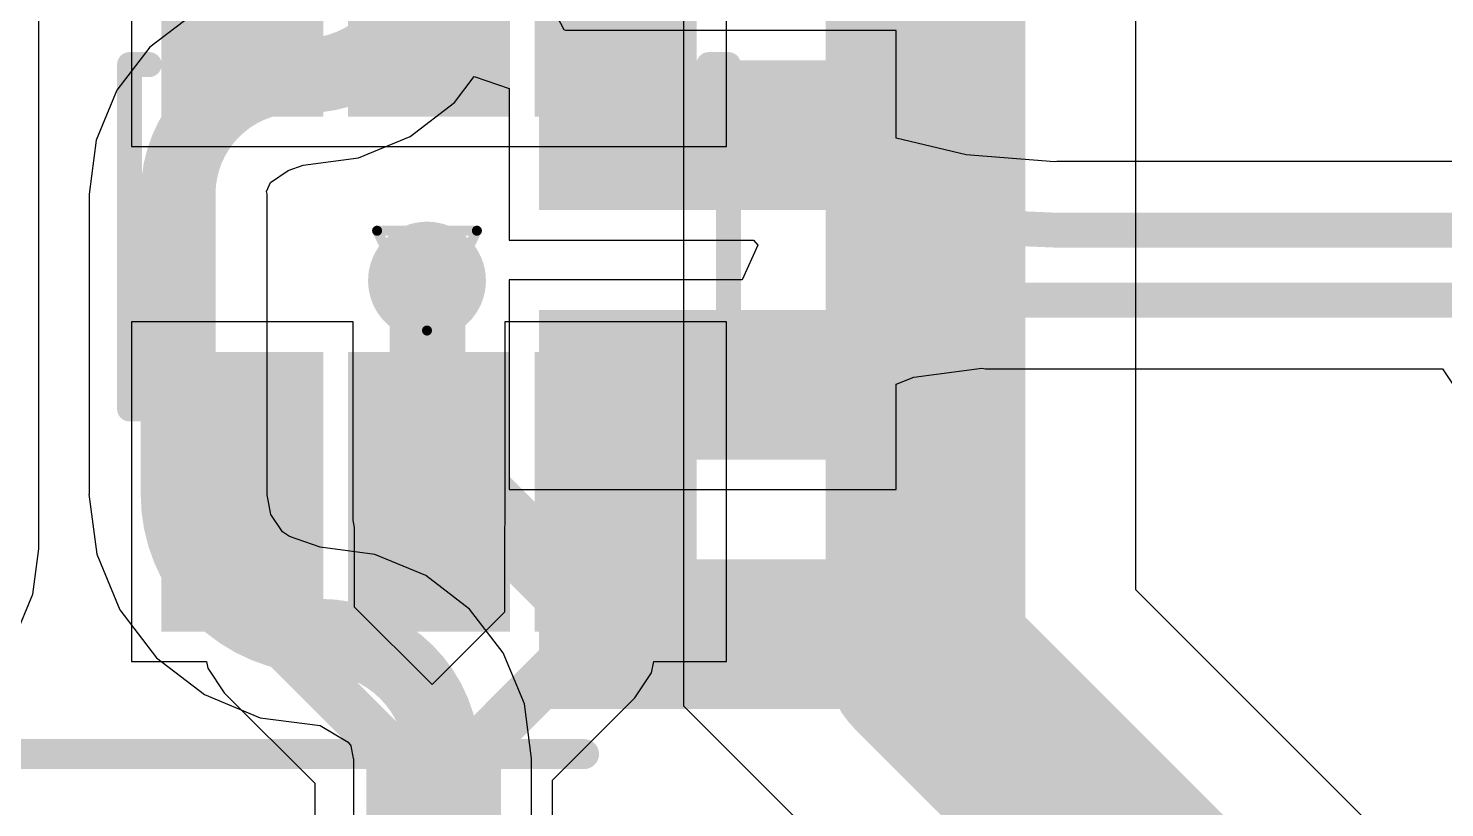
# Model space of a CAD drawing. Header units: inches. Extents: x 0 to 5359, y 0 to 5098.
# Drawn here: x 28.44 to 35.65, y 48.25 to 52.22 of the extents above; entities that cross this region are included whole.
import ezdxf

# ---------------------------------------------------------------- set-up
doc = ezdxf.new("R2010")
doc.units = ezdxf.units.IN
for name, color, linetype in [('Bottom Layer', 5, 'Continuous'), ('Bottom Overlay', 54, 'Continuous'), ('Bottom Paste', 16, 'Continuous'), ('Bottom Solder', 6, 'Continuous'), ('Drill Drawing', 1, 'Continuous'), ('Layer 1', 16, 'Continuous'), ('Layer 2', 76, 'Continuous'), ('Top Layer', 1, 'Continuous'), ('Top Overlay', 2, 'Continuous'), ('Top Paste', 8, 'Continuous'), ('Top Solder', 216, 'Continuous'), ('Via Holes', 16, 'Continuous')]:
    doc.layers.add(name, color=color, linetype=linetype)

# ---------------------------------------------------------------- blocks, each defined once
blk = doc.blocks.new('SOT_23_6_B_3')
at = {"layer": 'Bottom Layer'}
for points in [[(-1.91999743, 1.26000002), (-0.69999733, 1.26000002), (-0.69999733, 0.64000126), (-1.91999743, 0.64000126)], [(0.70000241, 1.26000002), (1.92000251, 1.26000002), (1.92000251, 0.64000126), (0.70000241, 0.64000126)], [(-1.91999743, 0.30999938), (-0.69999733, 0.30999938), (-0.69999733, -0.30999938), (-1.91999743, -0.30999938)], [(0.70000241, 0.30999938), (1.92000251, 0.30999938), (1.92000251, -0.30999938), (0.70000241, -0.30999938)], [(-1.91999743, -0.64000126), (-0.69999733, -0.64000126), (-0.69999733, -1.26000002), (-1.91999743, -1.26000002)], [(0.70000241, -0.64000126), (1.92000251, -0.64000126), (1.92000251, -1.26000002), (0.70000241, -1.26000002)]]:
    blk.add_hatch(color=5, dxfattribs=at).paths.add_polyline_path(points)
at = {"layer": 'Bottom Paste'}
for points in [[(-1.91999743, 1.26000002), (-0.69999733, 1.26000002), (-0.69999733, 0.64000126), (-1.91999743, 0.64000126)], [(0.70000241, 1.26000002), (1.92000251, 1.26000002), (1.92000251, 0.64000126), (0.70000241, 0.64000126)], [(-1.91999743, 0.30999938), (-0.69999733, 0.30999938), (-0.69999733, -0.30999938), (-1.91999743, -0.30999938)], [(0.70000241, 0.30999938), (1.92000251, 0.30999938), (1.92000251, -0.30999938), (0.70000241, -0.30999938)], [(-1.91999743, -0.64000126), (-0.69999733, -0.64000126), (-0.69999733, -1.26000002), (-1.91999743, -1.26000002)], [(0.70000241, -0.64000126), (1.92000251, -0.64000126), (1.92000251, -1.26000002), (0.70000241, -1.26000002)]]:
    blk.add_hatch(color=16, dxfattribs=at).paths.add_polyline_path(points)
at = {"layer": 'Bottom Solder'}
for points in [[(-2.02159743, 1.36160002), (-0.59839733, 1.36160002), (-0.59839733, 0.53840126), (-2.02159743, 0.53840126)], [(0.5984024099999999, 1.36160002), (2.02160251, 1.36160002), (2.02160251, 0.53840126), (0.5984024099999999, 0.53840126)], [(-2.02159743, 0.41159938), (-0.59839733, 0.41159938), (-0.59839733, -0.41159938), (-2.02159743, -0.41159938)], [(0.5984024099999999, 0.41159938), (2.02160251, 0.41159938), (2.02160251, -0.41159938), (0.5984024099999999, -0.41159938)], [(-2.02159743, -0.53840126), (-0.59839733, -0.53840126), (-0.59839733, -1.36160002), (-2.02159743, -1.36160002)], [(0.5984024099999999, -0.53840126), (2.02160251, -0.53840126), (2.02160251, -1.36160002), (0.5984024099999999, -1.36160002)]]:
    blk.add_hatch(color=6, dxfattribs=at).paths.add_polyline_path(points)
at = {"layer": 'Bottom Overlay'}
for points in [[(-0.889, 1.524, 0.127, 0.127, 0), (-0.889, 1.4240002, 0.127, 0.127, 0)], [(-0.889, 1.524, 0.127, 0.127, 0), (0.8636, 1.524, 0.127, 0.127, 0)], [(0.8636, 1.524, 0.127, 0.127, 0), (0.8636, 1.4240002, 0.127, 0.127, 0)], [(-2.1844, -0.8382, 0.127, 0.127, 0), (-2.1844, -1.0922, 0.127, 0.127, 0)], [(-2.1844, -0.8382, 0.127, 0.127, 0), (-2.0574, -0.9652, 0.127, 0.127, 0)], [(-2.0574, -0.9652, 0.127, 0.127, 0), (-2.1844, -1.0922, 0.127, 0.127, 0)], [(-0.889, -1.4240002, 0.127, 0.127, 0), (-0.889, -1.524, 0.127, 0.127, 0)], [(0.8636, -1.4240002, 0.127, 0.127, 0), (0.8636, -1.524, 0.127, 0.127, 0)], [(-0.889, -1.524, 0.127, 0.127, 0), (0.8636, -1.524, 0.127, 0.127, 0)]]:
    blk.add_lwpolyline(points, format="xyseb", dxfattribs=at)
for points in [[(-0.9207499999999998, 1.524, 0.0635, 0.0635, 1), (-0.85725, 1.524, 0.0635, 0.0635, 1)], [(-0.9207499999999998, 1.524, 0.0635, 0.0635, 1), (-0.85725, 1.524, 0.0635, 0.0635, 1)], [(0.83185, 1.524, 0.0635, 0.0635, 1), (0.8953499999999999, 1.524, 0.0635, 0.0635, 1)], [(0.83185, 1.524, 0.0635, 0.0635, 1), (0.8953499999999999, 1.524, 0.0635, 0.0635, 1)], [(-0.9207499999999998, 1.4240002, 0.0635, 0.0635, 1), (-0.85725, 1.4240002, 0.0635, 0.0635, 1)], [(0.83185, 1.4240002, 0.0635, 0.0635, 1), (0.8953499999999999, 1.4240002, 0.0635, 0.0635, 1)], [(-2.21615, -0.8382, 0.0635, 0.0635, 1), (-2.15265, -0.8382, 0.0635, 0.0635, 1)], [(-2.21615, -0.8382, 0.0635, 0.0635, 1), (-2.15265, -0.8382, 0.0635, 0.0635, 1)], [(-2.08915, -0.9652, 0.0635, 0.0635, 1), (-2.02565, -0.9652, 0.0635, 0.0635, 1)], [(-2.08915, -0.9652, 0.0635, 0.0635, 1), (-2.02565, -0.9652, 0.0635, 0.0635, 1)], [(-2.21615, -1.0922, 0.0635, 0.0635, 1), (-2.15265, -1.0922, 0.0635, 0.0635, 1)], [(-2.21615, -1.0922, 0.0635, 0.0635, 1), (-2.15265, -1.0922, 0.0635, 0.0635, 1)], [(-0.9207499999999998, -1.4240002, 0.0635, 0.0635, 1), (-0.85725, -1.4240002, 0.0635, 0.0635, 1)], [(0.83185, -1.4240002, 0.0635, 0.0635, 1), (0.8953499999999999, -1.4240002, 0.0635, 0.0635, 1)], [(-0.9207499999999998, -1.524, 0.0635, 0.0635, 1), (-0.85725, -1.524, 0.0635, 0.0635, 1)], [(-0.9207499999999998, -1.524, 0.0635, 0.0635, 1), (-0.85725, -1.524, 0.0635, 0.0635, 1)], [(0.83185, -1.524, 0.0635, 0.0635, 1), (0.8953499999999999, -1.524, 0.0635, 0.0635, 1)], [(0.83185, -1.524, 0.0635, 0.0635, 1), (0.8953499999999999, -1.524, 0.0635, 0.0635, 1)]]:
    blk.add_lwpolyline(points, format="xyseb", close=True, dxfattribs=at)
blk = doc.blocks.new('SOP_16_37')
at = {"layer": 'Top Layer'}
for points in [[(-3.45560142, 4.72439746), (-1.99390254, 4.72439746), (-1.99390254, 4.16559746), (-3.45560142, 4.16559746)], [(-3.45560142, 3.4544), (-1.99390254, 3.4544), (-1.99390254, 2.8956), (-3.45560142, 2.8956)], [(-3.45560396, 2.1844), (-1.99390508, 2.1844), (-1.99390508, 1.6256), (-3.45560396, 1.6256)]]:
    blk.add_hatch(color=1, dxfattribs=at).paths.add_polyline_path(points)
at = {"layer": 'Top Paste'}
for points in [[(-3.45560142, 4.72439746), (-1.99390254, 4.72439746), (-1.99390254, 4.16559746), (-3.45560142, 4.16559746)], [(-3.45560142, 3.4544), (-1.99390254, 3.4544), (-1.99390254, 2.8956), (-3.45560142, 2.8956)], [(-3.45560396, 2.1844), (-1.99390508, 2.1844), (-1.99390508, 1.6256), (-3.45560396, 1.6256)]]:
    blk.add_hatch(color=8, dxfattribs=at).paths.add_polyline_path(points)
at = {"layer": 'Top Solder'}
for points in [[(-3.55720142, 4.82599746), (-1.89230254, 4.82599746), (-1.89230254, 4.06399746), (-3.55720142, 4.06399746)], [(-3.55720142, 3.556), (-1.89230254, 3.556), (-1.89230254, 2.794), (-3.55720142, 2.794)], [(-3.557203959999999, 2.286), (-1.89230508, 2.286), (-1.89230508, 1.524), (-3.557203959999999, 1.524)]]:
    blk.add_hatch(color=216, dxfattribs=at).paths.add_polyline_path(points)
at = {"layer": 'Top Overlay'}
for points in [[(2.1209, 5.0546, 0.1524, 0.1524, 0), (-2.1209, 5.0546, 0.1524, 0.1524, 0)], [(-3.7846, 4.571999999999999, 0.127, 0.127, 0), (-3.78460254, 4.318000000000001, 0.127, 0.127, 0)], [(-3.6576, 4.444999999999999, 0.127, 0.127, 0), (-3.7846, 4.571999999999999, 0.127, 0.127, 0)], [(-3.6576, 4.444999999999999, 0.127, 0.127, 0), (-3.78460254, 4.318000000000001, 0.127, 0.127, 0)]]:
    blk.add_lwpolyline(points, format="xyseb", dxfattribs=at)
for points in [[(-2.159, 5.0546, 0.0762, 0.0762, 1), (-2.0828, 5.0546, 0.0762, 0.0762, 1)], [(-3.816349999999999, 4.571999999999999, 0.0635, 0.0635, 1), (-3.75285, 4.571999999999999, 0.0635, 0.0635, 1)], [(-3.816349999999999, 4.571999999999999, 0.0635, 0.0635, 1), (-3.75285, 4.571999999999999, 0.0635, 0.0635, 1)], [(-3.68935, 4.444999999999999, 0.0635, 0.0635, 1), (-3.625849999999999, 4.444999999999999, 0.0635, 0.0635, 1)], [(-3.68935, 4.444999999999999, 0.0635, 0.0635, 1), (-3.625849999999999, 4.444999999999999, 0.0635, 0.0635, 1)], [(-3.81635254, 4.318000000000001, 0.0635, 0.0635, 1), (-3.75285254, 4.318000000000001, 0.0635, 0.0635, 1)], [(-3.81635254, 4.318000000000001, 0.0635, 0.0635, 1), (-3.75285254, 4.318000000000001, 0.0635, 0.0635, 1)]]:
    blk.add_lwpolyline(points, format="xyseb", close=True, dxfattribs=at)

msp = doc.modelspace()

# ---------------------------------------------------------------- hatches: boundary and pattern name
at = {"layer": 'Bottom Layer'}
h = msp.add_hatch(color=5, dxfattribs=at)
edge = h.paths.add_edge_path()
edge.add_arc((30.46979936, 50.93431012), 0.2999994, 0, 360)
at = {"layer": 'Layer 1'}
h = msp.add_hatch(color=16, dxfattribs=at)
edge = h.paths.add_edge_path()
edge.add_arc((30.46979936, 50.93431012), 0.2999994, 0, 360)
at = {"layer": 'Layer 2'}
h = msp.add_hatch(color=76, dxfattribs=at)
edge = h.paths.add_edge_path()
edge.add_arc((30.46979936, 50.93431012), 0.2999994, 0, 360)
at = {"layer": 'Top Layer'}
h = msp.add_hatch(color=1, dxfattribs=at)
edge = h.paths.add_edge_path()
edge.add_arc((30.46979936, 50.93431012), 0.2999994, 0, 360)
at = {"layer": 'Via Holes'}
h = msp.add_hatch(color=7, dxfattribs=at)
edge = h.paths.add_edge_path()
edge.add_arc((30.46979936, 50.93431012), 0.1499997, 0, 360)

# ---------------------------------------------------------------- linework, layer by layer
at = {"layer": 'Bottom Layer'}
for p, q in [((28.96599998, 53.34419862), (28.96599998, 51.61620105999999)), ((31.99400002, 51.61620105999999), (31.99400002, 53.34419862)), ((28.96599998, 51.61620105999999), (31.99400002, 51.61620105999999)), ((30.09399874, 50.72419877999999), (28.96599998, 50.72419877999999)), ((28.96599998, 50.72419877999999), (28.96599998, 48.99620122)), ((30.09399874, 49.71472911999999), (30.09399874, 50.72419877999999)), ((31.99400002, 50.72419877999999), (30.86600126, 50.72419877999999)), ((30.86600126, 50.72419877999999), (30.86600126, 49.690528)), ((31.99400002, 48.99620122), (31.99400002, 50.72419877999999)), ((30.1014638, 49.67720061999999), (30.09399874, 49.71472911999999)), ((30.1014638, 49.2723424), (30.1014638, 49.67720061999999)), ((30.86600126, 49.690528), (30.86454584, 49.68321026)), ((30.86454584, 49.68321026), (30.86454584, 49.24728529999999)), ((30.49553464, 48.87827156), (30.1014638, 49.2723424)), ((30.86454584, 49.24728529999999), (30.49553464, 48.87827156)), ((28.96599998, 48.99620122), (29.34745464, 48.99620122)), ((29.34745464, 48.99620122), (29.35410436, 48.96277736)), ((29.35410436, 48.96277736), (29.43831298, 48.83675018)), ((31.61190528, 48.93771518), (31.62353848, 48.99620122)), ((31.62353848, 48.99620122), (31.99400002, 48.99620122)), ((31.52769666, 48.811688), (31.61190528, 48.93771518)), ((29.43831298, 48.83675018), (29.89902326, 48.37603736)), ((31.10775338, 48.39174726), (31.52769666, 48.811688)), ((29.89902326, 48.37603736), (29.89902326, 47.34941)), ((31.10775338, 47.42237658), (31.10775338, 48.39174726))]:
    msp.add_line(p, q, dxfattribs=at)
for points in [[(30.46979936, 50.93431012, 0.3809999999999999, 0.3809999999999999, 0), (30.47489968, 50.9292098, 0.3809999999999999, 0.3809999999999999, 0)], [(30.47489968, 49.86530032, 0.3809999999999999, 0.3809999999999999, 0), (30.47489968, 50.9292098, 0.3809999999999999, 0.3809999999999999, 0)], [(30.47489968, 49.86530032, 0.3809999999999999, 0.3809999999999999, 0), (30.48, 49.8602, 0.3809999999999999, 0.3809999999999999, 0)], [(29.52999936, 49.8602, 0.254, 0.254, 0), (29.71299874, 49.67720061999999, 0.254, 0.254, 0)], [(31.2530109, 49.68321026, 0.254, 0.254, 0), (31.43000064, 49.8602, 0.254, 0.254, 0)], [(29.71299874, 49.11143594, 0.254, 0.254, 0), (29.71299874, 49.67720061999999, 0.254, 0.254, 0)], [(31.2530109, 49.0863763, 0.254, 0.254, 0), (31.2530109, 49.68321026, 0.254, 0.254, 0)], [(29.71299874, 49.11143594, 0.254, 0.254, 0), (30.28748832, 48.53694635999999, 0.254, 0.254, 0)], [(30.71928832, 48.55265372, 0.254, 0.254, 0), (31.2530109, 49.0863763, 0.254, 0.254, 0)], [(30.28748832, 47.188501, 0.254, 0.254, 0), (30.28748832, 48.53694635999999, 0.254, 0.254, 0)], [(30.71928832, 47.26147012, 0.254, 0.254, 0), (30.71928832, 48.55265372, 0.254, 0.254, 0)]]:
    msp.add_lwpolyline(points, format="xyseb", dxfattribs=at)
for points in [[(30.37454936, 50.93431012, 0.1905, 0.1905, 1), (30.56504936, 50.93431012, 0.1905, 0.1905, 1)], [(30.37964968, 50.9292098, 0.1905, 0.1905, 1), (30.57014968, 50.9292098, 0.1905, 0.1905, 1)], [(30.37964968, 50.9292098, 0.1905, 0.1905, 1), (30.57014968, 50.9292098, 0.1905, 0.1905, 1)], [(30.37964968, 49.86530032, 0.1905, 0.1905, 1), (30.57014968, 49.86530032, 0.1905, 0.1905, 1)], [(30.37964968, 49.86530032, 0.1905, 0.1905, 1), (30.57014968, 49.86530032, 0.1905, 0.1905, 1)], [(30.38475, 49.8602, 0.1905, 0.1905, 1), (30.57525, 49.8602, 0.1905, 0.1905, 1)], [(29.46649936, 49.8602, 0.127, 0.127, 1), (29.59349936, 49.8602, 0.127, 0.127, 1)], [(31.36650064, 49.8602, 0.127, 0.127, 1), (31.49350064, 49.8602, 0.127, 0.127, 1)], [(29.64949874, 49.67720061999999, 0.127, 0.127, 1), (29.77649874, 49.67720061999999, 0.127, 0.127, 1)], [(29.64949874, 49.67720061999999, 0.127, 0.127, 1), (29.77649874, 49.67720061999999, 0.127, 0.127, 1)], [(31.1895109, 49.68321026, 0.127, 0.127, 1), (31.3165109, 49.68321026, 0.127, 0.127, 1)], [(31.1895109, 49.68321026, 0.127, 0.127, 1), (31.3165109, 49.68321026, 0.127, 0.127, 1)], [(29.64949874, 49.11143594, 0.127, 0.127, 1), (29.77649874, 49.11143594, 0.127, 0.127, 1)], [(29.64949874, 49.11143594, 0.127, 0.127, 1), (29.77649874, 49.11143594, 0.127, 0.127, 1)], [(31.1895109, 49.0863763, 0.127, 0.127, 1), (31.3165109, 49.0863763, 0.127, 0.127, 1)], [(31.1895109, 49.0863763, 0.127, 0.127, 1), (31.3165109, 49.0863763, 0.127, 0.127, 1)], [(30.22398832, 48.53694635999999, 0.127, 0.127, 1), (30.35098832, 48.53694635999999, 0.127, 0.127, 1)], [(30.22398832, 48.53694635999999, 0.127, 0.127, 1), (30.35098832, 48.53694635999999, 0.127, 0.127, 1)], [(30.65578832, 48.55265372, 0.127, 0.127, 1), (30.78278831999999, 48.55265372, 0.127, 0.127, 1)], [(30.65578832, 48.55265372, 0.127, 0.127, 1), (30.78278831999999, 48.55265372, 0.127, 0.127, 1)]]:
    msp.add_lwpolyline(points, format="xyseb", close=True, dxfattribs=at)
at = {"layer": 'Drill Drawing'}
for points in [[(30.21579936, 51.18831011999999, 0.0508, 0.0508, 0), (30.72379936, 51.18831011999999, 0.0508, 0.0508, 0)], [(30.21579936, 51.18831011999999, 0.0508, 0.0508, 0), (30.46979936, 50.68031012, 0.0508, 0.0508, 0)], [(30.46979936, 50.68031012, 0.0508, 0.0508, 0), (30.72379936, 51.18831011999999, 0.0508, 0.0508, 0)]]:
    msp.add_lwpolyline(points, format="xyseb", dxfattribs=at)
for points in [[(30.20309936, 51.18831011999999, 0.0254, 0.0254, 1), (30.22849936, 51.18831011999999, 0.0254, 0.0254, 1)], [(30.20309936, 51.18831011999999, 0.0254, 0.0254, 1), (30.22849936, 51.18831011999999, 0.0254, 0.0254, 1)], [(30.71109936, 51.18831011999999, 0.0254, 0.0254, 1), (30.73649936, 51.18831011999999, 0.0254, 0.0254, 1)], [(30.71109936, 51.18831011999999, 0.0254, 0.0254, 1), (30.73649936, 51.18831011999999, 0.0254, 0.0254, 1)], [(30.45709936, 50.68031012, 0.0254, 0.0254, 1), (30.48249935999999, 50.68031012, 0.0254, 0.0254, 1)], [(30.45709936, 50.68031012, 0.0254, 0.0254, 1), (30.48249935999999, 50.68031012, 0.0254, 0.0254, 1)]]:
    msp.add_lwpolyline(points, format="xyseb", close=True, dxfattribs=at)
at = {"layer": 'Layer 2'}
for p, q in [((31.77539999999999, 59.53759999999999), (31.77539999999999, 48.77102259999999)), ((34.07823512, 49.36076488), (34.07823512, 53.46904723999999)), ((37.90196636, 45.53703364), (34.07823512, 49.36076488)), ((31.77539999999999, 48.77102259999999), (36.98493999999999, 43.5614826))]:
    msp.add_line(p, q, dxfattribs=at)
for points in [[(33.00664722, 49.01175872, 1.016, 1.016, 0), (33.00664722, 77.08224614, 1.016, 1.016, 0)], [(33.00664722, 49.01175872, 1.016, 1.016, 0), (37.4988074, 44.51959854, 1.016, 1.016, 0)]]:
    msp.add_lwpolyline(points, format="xyseb", dxfattribs=at)
msp.add_lwpolyline([(32.75264722, 49.01175872, 0.508, 0.508, 1), (33.26064722, 49.01175872, 0.508, 0.508, 1)], format="xyseb", close=True, dxfattribs=at)
msp.add_lwpolyline([(32.75264722, 49.01175872, 0.508, 0.508, 1), (33.26064722, 49.01175872, 0.508, 0.508, 1)], format="xyseb", close=True, dxfattribs=at)
at = {"layer": 'Top Layer'}
for p, q in [((28.49480712, 49.57100576), (28.49480712, 52.94444325999999)), ((31.16863718, 52.21148561999999), (31.0760745, 52.38564326)), ((29.27749288, 52.28946362), (29.05881412, 52.12166614)), ((31.1764045, 52.20784326), (31.16863718, 52.21148561999999)), ((32.85800388, 52.20784326), (31.1764045, 52.20784326)), ((32.85800388, 51.65910419999999), (32.85800388, 52.20784326)), ((29.05881412, 52.12166614), (28.89101664, 51.90298738)), ((28.89101664, 51.90298738), (28.78553552, 51.64833205999999)), ((30.60989306, 51.84148889999999), (30.71050499999999, 51.97260624)), ((30.71050499999999, 51.97260624), (30.888305, 51.91225076)), ((30.888305, 51.91225076), (30.888305, 51.14104325999999)), ((30.38439693999999, 51.66845901999999), (30.60989306, 51.84148889999999)), ((28.78553552, 51.64833205999999), (28.74955642, 51.37505599999999)), ((30.12179904, 51.55968606), (30.38439693999999, 51.66845901999999)), ((33.2134083, 51.57377798), (32.85800388, 51.65910419999999)), ((29.83999874, 51.52258428), (30.12179904, 51.55968606)), ((33.66438022, 51.53828656), (33.2134083, 51.57377798)), ((29.67266608, 51.43380366), (29.76300118, 51.4941058)), ((29.76300118, 51.4941058), (29.83999874, 51.52258428)), ((33.67569083999999, 51.54056748), (33.66438022, 51.53828656)), ((33.6766408, 51.54057002), (33.67569083999999, 51.54056748)), ((33.6771107, 51.54047858), (33.6766408, 51.54057002)), ((33.67757552, 51.54057002), (33.6771107, 51.54047858)), ((45.74975102, 51.54057002), (33.67757552, 51.54057002)), ((29.6537126, 51.3880481), (29.67266608, 51.43380366)), ((28.74955642, 51.37505599999999), (28.74988154, 51.37505599999999)), ((28.74988154, 51.37505599999999), (28.74988408, 51.37504076)), ((28.74988408, 51.37504076), (28.74988408, 49.84679895999999)), ((29.65629832, 51.37505346), (29.6537126, 51.3880481)), ((29.65629832, 49.84679895999999), (29.65629832, 51.37505346)), ((30.888305, 51.14104325999999), (32.13156896, 51.14104325999999)), ((32.15418004, 51.11564325999999), (32.07441387999999, 50.93784325999999)), ((32.13156896, 51.14104325999999), (32.15418004, 51.11564325999999)), ((32.07441387999999, 50.93784325999999), (30.88830246, 50.93784325999999)), ((30.88830246, 50.93784325999999), (30.88830246, 49.87104325999999)), ((32.9469369, 50.4437904), (33.29330146, 50.48938848)), ((33.29330146, 50.48938848), (33.3116809, 50.48573342)), ((33.3116809, 50.48573342), (35.63770622, 50.48573342)), ((35.63770622, 50.48573342), (35.73648682, 50.3378978)), ((32.85800134, 50.40695278), (32.9469369, 50.4437904)), ((32.85800134, 49.87104325999999), (32.85800134, 50.40695278)), ((28.74988408, 49.84679895999999), (28.7485201, 49.84679895999999)), ((28.7485201, 49.84679895999999), (28.78862924, 49.54213866)), ((29.65569634, 49.8437662), (29.65629832, 49.84679895999999)), ((29.67568614, 49.74326602), (29.65569634, 49.8437662)), ((30.88830246, 49.87104325999999), (32.85800134, 49.87104325999999)), ((29.7343322, 49.65549378), (29.67568614, 49.74326602)), ((29.77006238, 49.63162032), (29.7343322, 49.65549378)), ((29.92563738, 49.57796536), (29.77006238, 49.63162032)), ((28.46316126, 49.33834175999999), (28.4918023, 49.55590038)), ((28.4918023, 49.55590038), (28.49480712, 49.57100576)), ((28.78862924, 49.54213866), (28.90622362, 49.25824032)), ((29.92563992, 49.57796282), (29.92563738, 49.57796536)), ((30.20424744, 49.54128267999999), (29.92563992, 49.57796282)), ((30.463871, 49.43374416), (30.20424744, 49.54128267999999)), ((30.68681696, 49.26267262), (30.463871, 49.43374416)), ((28.37335448, 49.12153244), (28.46316126, 49.33834175999999)), ((28.90622362, 49.25824032), (29.09328954, 49.01445112)), ((30.8578885, 49.0397292), (30.68681696, 49.26267262)), ((30.96542702, 48.7801031), (30.8578885, 49.0397292)), ((29.09328954, 49.01445112), (29.33707874, 48.8273852)), ((29.33707874, 48.8273852), (29.62097708, 48.70979081999999)), ((31.00210716, 48.50149304), (30.96542702, 48.7801031)), ((29.62097708, 48.70979081999999), (29.92563484, 48.66968168)), ((29.92563484, 48.66968168), (29.92563484, 48.66967914)), ((29.92563484, 48.66967914), (30.06858858, 48.58554925999999)), ((30.06858858, 48.58554925999999), (30.08159084, 48.56609032)), ((30.08159084, 48.56609032), (30.0944407, 48.50149304)), ((30.0944407, 48.50149304), (30.09519, 48.50149304)), ((30.09519, 48.50149304), (30.09519, 46.75842312)), ((31.00160424, 46.75842312), (31.00160424, 48.50149304)), ((31.00160424, 48.50149304), (31.00210716, 48.50149304))]:
    msp.add_line(p, q, dxfattribs=at)
for points in [[(30.47498096, 52.61138322, 0.3809999999999999, 0.3809999999999999, -0.4142135623730951), (29.83999874, 51.976401, 0.3809999999999999, 0.3809999999999999, 0)], [(29.20308866, 51.37505346, 0.3809999999999999, 0.3809999999999999, -0.4311317554308212), (29.8399962, 51.97639846, 0.3809999999999999, 0.3809999999999999, 0)], [(31.87315444, 51.67444326, 0.1778, 0.1778, 0), (32.31623712, 51.48394326, 0.1778, 0.1778, 0)], [(29.2030912, 49.84679895999999, 0.3809999999999999, 0.3809999999999999, 0), (29.2030912, 51.37505346, 0.3809999999999999, 0.3809999999999999, 0)], [(33.67662556, 51.19094918, 0.1778, 0.1778, -0.1067230986824417), (32.31623712, 51.48394326, 0.1778, 0.1778, 0)], [(33.67662556, 51.19094918, 0.1778, 0.1778, 0), (33.67757552, 51.19095172, 0.1778, 0.1778, 0)], [(33.67757552, 51.19095172, 0.1778, 0.1778, 0), (45.89456912, 51.19095172, 0.1778, 0.1778, 0)], [(30.46979936, 50.0863489, 0.3809999999999999, 0.3809999999999999, 0), (30.46979936, 50.93431012, 0.3809999999999999, 0.3809999999999999, 0)], [(32.42568825999999, 50.59494325999999, 0.1778, 0.1778, -0.1332627034590617), (33.3116809, 50.83535172, 0.1778, 0.1778, 0)], [(33.3116809, 50.83535172, 0.1778, 0.1778, 0), (46.10436804, 50.83535172, 0.1778, 0.1778, 0)], [(31.8731519, 50.40444326, 0.1778, 0.1778, 0), (32.42568825999999, 50.59494325999999, 0.1778, 0.1778, 0)], [(30.46979936, 50.0863489, 0.3809999999999999, 0.3809999999999999, 0), (31.42170246, 49.13444579999999, 0.3809999999999999, 0.3809999999999999, 0)], [(29.92563738, 49.12425278, 0.3809999999999999, 0.3809999999999999, -0.4142135623730951), (29.2030912, 49.84679895999999, 0.3809999999999999, 0.3809999999999999, 0)], [(29.92563738, 49.12425278, 0.3809999999999999, 0.3809999999999999, -0.4142135623730951), (30.54839712, 48.50149304, 0.3809999999999999, 0.3809999999999999, 0)], [(31.42170246, 49.13444579999999, 0.3809999999999999, 0.3809999999999999, 0), (31.8731519, 49.13444579999999, 0.3809999999999999, 0.3809999999999999, 0)], [(30.54839712, 46.1494378, 0.3809999999999999, 0.3809999999999999, 0), (30.54839712, 48.50149304, 0.3809999999999999, 0.3809999999999999, 0)]]:
    msp.add_lwpolyline(points, format="xyseb", dxfattribs=at)
for points in [[(29.74474619999999, 51.97639846, 0.1905, 0.1905, 1), (29.9352462, 51.97639846, 0.1905, 0.1905, 1)], [(29.74474874, 51.976401, 0.1905, 0.1905, 1), (29.93524874, 51.976401, 0.1905, 0.1905, 1)], [(31.82870444, 51.67444326, 0.08889999999999999, 0.08889999999999999, 1), (31.91760444, 51.67444326, 0.08889999999999999, 0.08889999999999999, 1)], [(29.10783866, 51.37505346, 0.1905, 0.1905, 1), (29.29833866, 51.37505346, 0.1905, 0.1905, 1)], [(29.1078412, 51.37505346, 0.1905, 0.1905, 1), (29.2983412, 51.37505346, 0.1905, 0.1905, 1)], [(32.27178712, 51.48394326, 0.08889999999999999, 0.08889999999999999, 1), (32.36068711999999, 51.48394326, 0.08889999999999999, 0.08889999999999999, 1)], [(32.27178712, 51.48394326, 0.08889999999999999, 0.08889999999999999, 1), (32.36068711999999, 51.48394326, 0.08889999999999999, 0.08889999999999999, 1)], [(33.63217556, 51.19094918, 0.08889999999999999, 0.08889999999999999, 1), (33.72107556, 51.19094918, 0.08889999999999999, 0.08889999999999999, 1)], [(33.63217556, 51.19094918, 0.08889999999999999, 0.08889999999999999, 1), (33.72107556, 51.19094918, 0.08889999999999999, 0.08889999999999999, 1)], [(33.63312552, 51.19095172, 0.08889999999999999, 0.08889999999999999, 1), (33.72202552, 51.19095172, 0.08889999999999999, 0.08889999999999999, 1)], [(33.63312552, 51.19095172, 0.08889999999999999, 0.08889999999999999, 1), (33.72202552, 51.19095172, 0.08889999999999999, 0.08889999999999999, 1)], [(30.37454936, 50.93431012, 0.1905, 0.1905, 1), (30.56504936, 50.93431012, 0.1905, 0.1905, 1)], [(33.2672309, 50.83535172, 0.08889999999999999, 0.08889999999999999, 1), (33.3561309, 50.83535172, 0.08889999999999999, 0.08889999999999999, 1)], [(33.2672309, 50.83535172, 0.08889999999999999, 0.08889999999999999, 1), (33.3561309, 50.83535172, 0.08889999999999999, 0.08889999999999999, 1)], [(32.38123826, 50.59494325999999, 0.08889999999999999, 0.08889999999999999, 1), (32.47013826, 50.59494325999999, 0.08889999999999999, 0.08889999999999999, 1)], [(32.38123826, 50.59494325999999, 0.08889999999999999, 0.08889999999999999, 1), (32.47013826, 50.59494325999999, 0.08889999999999999, 0.08889999999999999, 1)], [(31.8287019, 50.40444326, 0.08889999999999999, 0.08889999999999999, 1), (31.9176019, 50.40444326, 0.08889999999999999, 0.08889999999999999, 1)], [(30.37454936, 50.0863489, 0.1905, 0.1905, 1), (30.56504936, 50.0863489, 0.1905, 0.1905, 1)], [(30.37454936, 50.0863489, 0.1905, 0.1905, 1), (30.56504936, 50.0863489, 0.1905, 0.1905, 1)], [(29.1078412, 49.84679895999999, 0.1905, 0.1905, 1), (29.2983412, 49.84679895999999, 0.1905, 0.1905, 1)], [(29.1078412, 49.84679895999999, 0.1905, 0.1905, 1), (29.2983412, 49.84679895999999, 0.1905, 0.1905, 1)], [(29.83038738, 49.12425278, 0.1905, 0.1905, 1), (30.02088738, 49.12425278, 0.1905, 0.1905, 1)], [(29.83038738, 49.12425278, 0.1905, 0.1905, 1), (30.02088738, 49.12425278, 0.1905, 0.1905, 1)], [(31.32645246, 49.13444579999999, 0.1905, 0.1905, 1), (31.51695246, 49.13444579999999, 0.1905, 0.1905, 1)], [(31.32645246, 49.13444579999999, 0.1905, 0.1905, 1), (31.51695246, 49.13444579999999, 0.1905, 0.1905, 1)], [(31.7779019, 49.13444579999999, 0.1905, 0.1905, 1), (31.9684019, 49.13444579999999, 0.1905, 0.1905, 1)], [(30.45314712, 48.50149304, 0.1905, 0.1905, 1), (30.64364712, 48.50149304, 0.1905, 0.1905, 1)], [(30.45314712, 48.50149304, 0.1905, 0.1905, 1), (30.64364712, 48.50149304, 0.1905, 0.1905, 1)]]:
    msp.add_lwpolyline(points, format="xyseb", close=True, dxfattribs=at)

# ---------------------------------------------------------------- block references
for name, p, rotation in [('SOP_16_37', (29.14839992, 53.57944325999999), 180), ('SOT_23_6_B_3', (30.48, 51.17019737999999), 90)]:
    msp.add_blockref(name, p, dxfattribs=dict(rotation=rotation))

doc.saveas('drawing.dxf')
